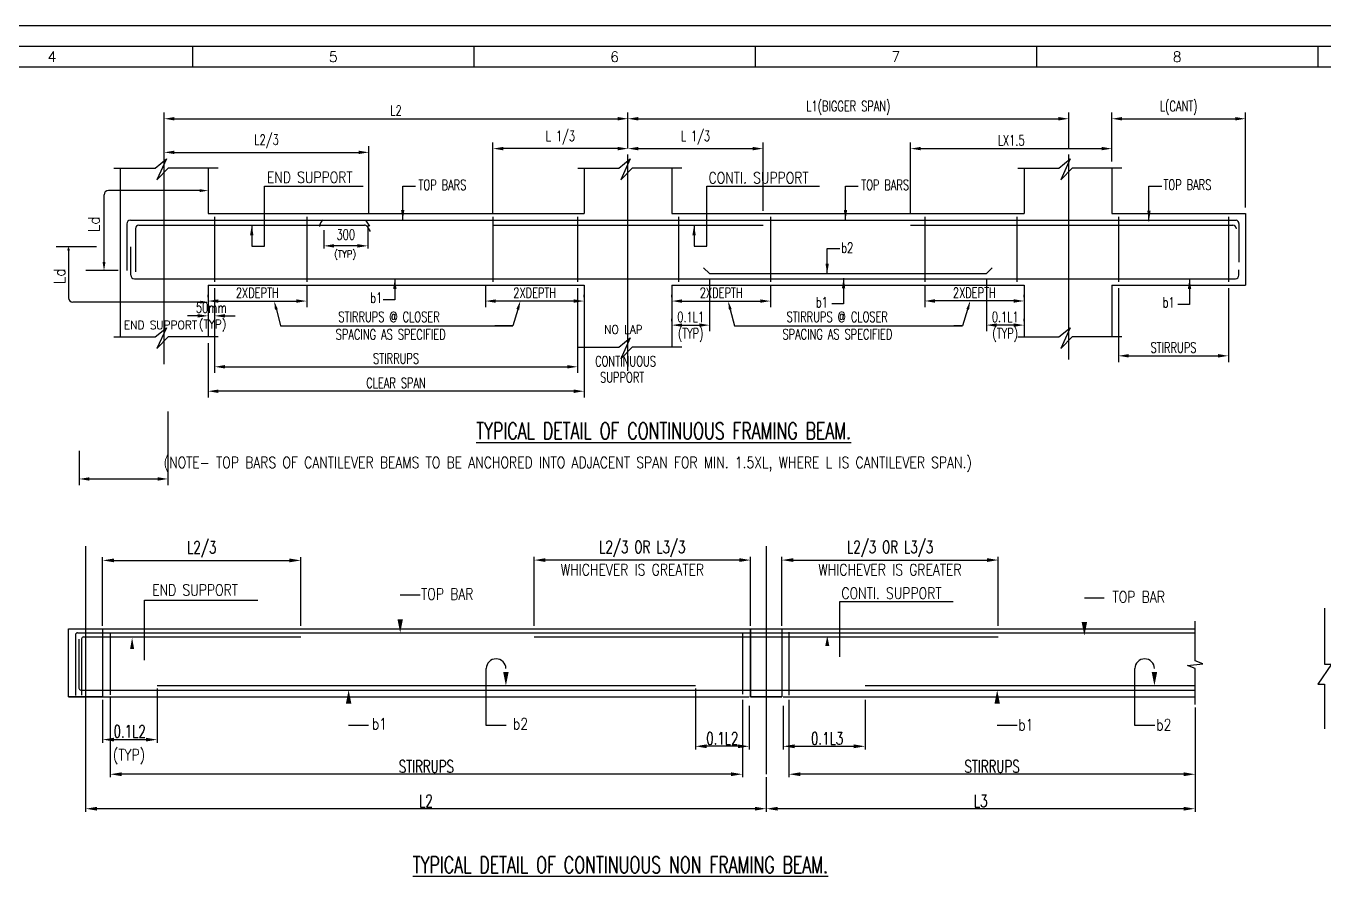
# Model space of a CAD drawing. Extents: x 489124 to 794428, y -356295 to -29813.
# Drawn here: x 674343 to 705887, y -191773 to -170582 of the extents above; entities that cross this region are included whole.
import ezdxf
from ezdxf.enums import TextEntityAlignment as Align
from ezdxf.lldxf.tags import DXFTag

# ---------------------------------------------------------------- set-up
doc = ezdxf.new("R2010")
doc.units = 0
doc.header["$LTSCALE"] = 500
doc.header["$MEASUREMENT"] = 0
doc.layers.get('DEFPOINTS').update_dxf_attribs({"color": 4})
for name, color, linetype in [('08', 4, 'Continuous'), ('BRAKE LINE', 8, 'Continuous'), ('CEN', 8, 'CENTER'), ('COL', 1, 'Continuous'), ('DIM', 5, 'Continuous'), ('hat', 8, 'Continuous'), ('LINK', 2, 'Continuous'), ('PNA', 10, 'Continuous'), ('REINFORCEMENT', 6, 'Continuous'), ('S-REINF', 6, 'Continuous'), ('S-SCHEDULE', 2, 'Continuous'), ('ST', 6, 'Continuous'), ('TXT', 4, 'Continuous')]:
    doc.layers.add(name, color=color, linetype=linetype)
doc.layers.add('HEADING-TXT', color=1, linetype='Continuous', lineweight=25)
doc.styles.add('ROMANS', font='r.shx', dxfattribs={"width": 0.7, "bigfont": 'bigfont.shx'})
doc.styles.add('ROMENT', font='r.shx', dxfattribs={"bigfont": 'bigfont.shx'})
tags = doc.linetypes.add('CENTER', pattern=[2, 1.25, -0.25, 0.25, -0.25]).pattern_tags.tags
tags[10:11] = [DXFTag(74, 4), DXFTag(75, 0), DXFTag(340, '0'), DXFTag(46, 1.0), DXFTag(50, 0.0), DXFTag(44, 0.0), DXFTag(45, 0.0)]
tags[8:9] = [DXFTag(74, 4), DXFTag(75, 0), DXFTag(340, '0'), DXFTag(46, 1.0), DXFTag(50, 0.0), DXFTag(44, 0.0), DXFTag(45, 0.0)]
tags[6:7] = [DXFTag(74, 4), DXFTag(75, 0), DXFTag(340, '0'), DXFTag(46, 1.0), DXFTag(50, 0.0), DXFTag(44, 0.0), DXFTag(45, 0.0)]
tags[4:5] = [DXFTag(74, 4), DXFTag(75, 0), DXFTag(340, '0'), DXFTag(46, 1.0), DXFTag(50, 0.0), DXFTag(44, 0.0), DXFTag(45, 0.0)]
doc.dimstyles.new('5', dxfattribs={"dimtxt": 250, "dimasz": 250, "dimexe": 60, "dimexo": 60, "dimgap": 150, "dimtad": 1, "dimdec": 0, "dimlfac": 0.2, "dimzin": 0, "dimdsep": 46, "dimtxsty": 'ROMANS', "dimcen": -250, "dimclrd": 5, "dimclre": 5, "dimclrt": 4, "dimadec": 0, "dimazin": 0, "dimtfac": 1, "dimtdec": 0, "dimtix": 1, "dimtofl": 0, "dimtmove": 2, "dimatfit": 3, "dimfxl": 0, "dimtolj": 1, "dimtzin": 0, "dimarcsym": 0})
doc.dimstyles.new('Copy of INT2TIMES', dxfattribs={"dimtxt": 300, "dimasz": 275, "dimexe": 75, "dimexo": 75, "dimgap": 40, "dimtad": 1, "dimdec": 0, "dimlfac": 0.5, "dimrnd": 5, "dimzin": 0, "dimdsep": 46, "dimtxsty": 'ROMANS', "dimcen": -1, "dimclrd": 5, "dimclre": 5, "dimclrt": 4, "dimadec": 0, "dimazin": 0, "dimtfac": 1, "dimtdec": 0, "dimtix": 1, "dimtofl": 0, "dimtmove": 2, "dimatfit": 3, "dimfxl": 0, "dimtolj": 1, "dimtzin": 0, "dimarcsym": 0})
doc.dimstyles.new('INT1', dxfattribs={"dimtxt": 250, "dimasz": 250, "dimexe": 150, "dimexo": 60, "dimgap": 75, "dimtad": 1, "dimdec": 0, "dimzin": 0, "dimdsep": 46, "dimtxsty": 'ROMANS', "dimcen": -250, "dimclrd": 5, "dimclre": 5, "dimclrt": 4, "dimadec": 0, "dimazin": 0, "dimtfac": 1, "dimtdec": 0, "dimtix": 1, "dimtofl": 0, "dimtmove": 2, "dimatfit": 3, "dimfxl": 0, "dimtolj": 1, "dimtzin": 0, "dimarcsym": 0})

# ---------------------------------------------------------------- blocks, each defined once
blk = doc.blocks.new('A1')
at = {"flags": 128}
blk.add_lwpolyline([(0, 0), (82779, 0), (82779, 58231), (0, 58231)], close=True, dxfattribs=at)
at = {"layer": 'PNA'}
for p, q in [((27921, 57739), (27921, 57247)), ((34655, 57739), (34655, 57247)), ((41389, 57739), (41389, 57247)), ((48124, 57739), (48124, 57247)), ((54858, 57739), (54858, 57247))]:
    blk.add_line(p, q, dxfattribs=at)
at = {"layer": 'PNA', "color": 1}
for points in [[(984, 492), (82287, 492), (82287, 57739), (984, 57739)], [(1969, 984), (81794, 984), (81794, 57247), (1969, 57247)]]:
    blk.add_lwpolyline(points, close=True, dxfattribs=at)
at = {"layer": 'PNA', "style": 'ROMANS'}
for s, p in [('4', (24555, 57493)), ('5', (31289, 57493)), ('6', (38023, 57493)), ('7', (44757, 57493)), ('8', (51491, 57493))]:
    blk.add_text(s, height=246, dxfattribs=at).set_placement(p, align=Align.MIDDLE)
blk = doc.blocks.new('*D374')
at = {"layer": 'DEFPOINTS', "color": 0, "ltscale": 2}
for p in [(675794, -188253), (692331, -188765), (675794, -189603)]:
    blk.add_point(p, dxfattribs=at)
at = {"layer": 'DIM', "color": 5, "lineweight": -2, "ltscale": 2}
for p, q in [((675794, -188328), (675794, -189678)), ((692331, -188840), (692331, -189678)), ((692056, -189603), (676069, -189603))]:
    blk.add_line(p, q, dxfattribs=at)
at = {"layer": 'DIM', "color": 5, "ltscale": 2}
for points in [[(676069, -189557), (676069, -189648), (675794, -189603)], [(692056, -189557), (692056, -189648), (692331, -189603)]]:
    blk.add_solid(points, dxfattribs=at)
at = {"layer": 'DIM', "color": 4, "ltscale": 2, "insert": (684063, -189413), "char_height": 300, "attachment_point": 5, "style": 'ROMANS'}
blk.add_mtext('\\A1;L2', dxfattribs=at)
blk = doc.blocks.new('*D375')
at = {"layer": 'DEFPOINTS', "color": 0, "ltscale": 2}
for p in [(676392, -186837), (691752, -186886), (676392, -188765)]:
    blk.add_point(p, dxfattribs=at)
at = {"layer": 'DIM', "color": 5, "lineweight": -2, "ltscale": 2}
for p, q in [((676392, -186912), (676392, -188840)), ((691752, -186961), (691752, -188840)), ((691477, -188765), (676667, -188765))]:
    blk.add_line(p, q, dxfattribs=at)
at = {"layer": 'DIM', "color": 5, "ltscale": 2}
for points in [[(676667, -188719), (676667, -188811), (676392, -188765)], [(691477, -188719), (691477, -188811), (691752, -188765)]]:
    blk.add_solid(points, dxfattribs=at)
at = {"layer": 'DIM', "color": 4, "ltscale": 2, "insert": (684072, -188575), "char_height": 300, "attachment_point": 5, "style": 'ROMANS'}
blk.add_mtext('\\A1;STIRRUPS', dxfattribs=at)
blk = doc.blocks.new('*D376')
at = {"layer": 'DEFPOINTS', "color": 0, "ltscale": 2}
for p in [(692745, -187029), (694735, -186886), (694735, -188086)]:
    blk.add_point(p, dxfattribs=at)
at = {"layer": 'DIM', "color": 5, "lineweight": -2, "ltscale": 2}
for p, q in [((694735, -186961), (694735, -188161)), ((692745, -187104), (692745, -188161)), ((693020, -188086), (694460, -188086))]:
    blk.add_line(p, q, dxfattribs=at)
at = {"layer": 'DIM', "color": 5, "ltscale": 2}
for points in [[(693020, -188040), (693020, -188132), (692745, -188086)], [(694460, -188040), (694460, -188132), (694735, -188086)]]:
    blk.add_solid(points, dxfattribs=at)
at = {"layer": 'DIM', "color": 4, "ltscale": 2, "insert": (693740, -187896), "char_height": 300, "attachment_point": 5, "style": 'ROMANS'}
blk.add_mtext('\\A1;{\\A1; 0.1L3}', dxfattribs=at)
blk = doc.blocks.new('*D377')
at = {"layer": 'DEFPOINTS', "color": 0, "ltscale": 2}
for p in [(690611, -186610), (691918, -187029), (690611, -188086)]:
    blk.add_point(p, dxfattribs=at)
at = {"layer": 'DIM', "color": 5, "lineweight": -2, "ltscale": 2}
for p, q in [((690611, -186685), (690611, -188161)), ((691918, -187104), (691918, -188161)), ((691643, -188086), (690886, -188086))]:
    blk.add_line(p, q, dxfattribs=at)
at = {"layer": 'DIM', "color": 5, "ltscale": 2}
for points in [[(690886, -188040), (690886, -188132), (690611, -188086)], [(691643, -188040), (691643, -188132), (691918, -188086)]]:
    blk.add_solid(points, dxfattribs=at)
at = {"layer": 'DIM', "color": 4, "ltscale": 2, "insert": (691265, -187896), "char_height": 300, "attachment_point": 5, "style": 'ROMANS'}
blk.add_mtext('\\A1;{\\A1;0.1L2}', dxfattribs=at)
blk = doc.blocks.new('*D378')
at = {"layer": 'DEFPOINTS', "color": 0, "ltscale": 2}
for p in [(692885, -186886), (702755, -187068), (692885, -188765)]:
    blk.add_point(p, dxfattribs=at)
at = {"layer": 'DIM', "color": 5, "lineweight": -2, "ltscale": 2}
for p, q in [((692885, -186961), (692885, -188840)), ((702755, -187143), (702755, -188840)), ((702480, -188765), (693160, -188765))]:
    blk.add_line(p, q, dxfattribs=at)
at = {"layer": 'DIM', "color": 5, "ltscale": 2}
for points in [[(693160, -188719), (693160, -188811), (692885, -188765)], [(702480, -188719), (702480, -188811), (702755, -188765)]]:
    blk.add_solid(points, dxfattribs=at)
at = {"layer": 'DIM', "color": 4, "ltscale": 2, "insert": (697820, -188575), "char_height": 300, "attachment_point": 5, "style": 'ROMANS'}
blk.add_mtext('\\A1;STIRRUPS', dxfattribs=at)
blk = doc.blocks.new('*D379')
at = {"layer": 'DEFPOINTS', "color": 0, "ltscale": 2}
for p in [(702755, -187068), (692331, -188765), (692331, -189603)]:
    blk.add_point(p, dxfattribs=at)
at = {"layer": 'DIM', "color": 5, "lineweight": -2, "ltscale": 2}
for p, q in [((702755, -187143), (702755, -189678)), ((692331, -188840), (692331, -189678)), ((702480, -189603), (692606, -189603))]:
    blk.add_line(p, q, dxfattribs=at)
at = {"layer": 'DIM', "color": 5, "ltscale": 2}
for points in [[(692606, -189557), (692606, -189648), (692331, -189603)], [(702480, -189557), (702480, -189648), (702755, -189603)]]:
    blk.add_solid(points, dxfattribs=at)
at = {"layer": 'DIM', "color": 4, "ltscale": 2, "insert": (697543, -189413), "char_height": 300, "attachment_point": 5, "style": 'ROMANS'}
blk.add_mtext('\\A1;L3', dxfattribs=at)
blk = doc.blocks.new('*D386')
at = {"layer": 'DEFPOINTS', "color": 0, "ltscale": 2}
for p in [(681021, -183569), (676207, -185232), (681021, -185232)]:
    blk.add_point(p, dxfattribs=at)
at = {"layer": 'DIM', "color": 5, "lineweight": -2, "ltscale": 2}
for p, q in [((676207, -185157), (676207, -183494)), ((676482, -183569), (680746, -183569)), ((681021, -185157), (681021, -183494))]:
    blk.add_line(p, q, dxfattribs=at)
at = {"layer": 'DIM', "color": 5, "ltscale": 2}
for points in [[(676482, -183523), (676482, -183615), (676207, -183569)], [(680746, -183523), (680746, -183615), (681021, -183569)]]:
    blk.add_solid(points, dxfattribs=at)
at = {"layer": 'DIM', "color": 4, "ltscale": 2, "insert": (678614, -183301), "char_height": 300, "attachment_point": 5, "style": 'ROMANS'}
blk.add_mtext('\\A1;L2/3', dxfattribs=at)
blk = doc.blocks.new('*D387')
at = {"layer": 'DEFPOINTS', "color": 0}
for p in [(686691, -183561), (686691, -185232), (691951, -185232)]:
    blk.add_point(p, dxfattribs=at)
at = {"layer": 'TXT', "color": 5, "lineweight": -2}
for p, q in [((686691, -185157), (686691, -183486)), ((691676, -183561), (686966, -183561)), ((691951, -185157), (691951, -183486))]:
    blk.add_line(p, q, dxfattribs=at)
at = {"layer": 'TXT', "color": 5}
for points in [[(686966, -183515), (686966, -183606), (686691, -183561)], [(691676, -183515), (691676, -183606), (691951, -183561)]]:
    blk.add_solid(points, dxfattribs=at)
at = {"layer": 'TXT', "color": 4, "insert": (689321, -183292), "char_height": 300, "attachment_point": 5, "style": 'ROMANS'}
blk.add_mtext('\\A1;L2/3 OR L3/3', dxfattribs=at)
blk = doc.blocks.new('*D388')
at = {"layer": 'DEFPOINTS', "color": 0, "ltscale": 2}
for p in [(697972, -183561), (692712, -185232), (697972, -185232)]:
    blk.add_point(p, dxfattribs=at)
at = {"layer": 'DIM', "color": 5, "lineweight": -2, "ltscale": 2}
for p, q in [((692712, -185157), (692712, -183486)), ((692987, -183561), (697697, -183561)), ((697972, -185157), (697972, -183486))]:
    blk.add_line(p, q, dxfattribs=at)
at = {"layer": 'DIM', "color": 5, "ltscale": 2}
for points in [[(692987, -183515), (692987, -183606), (692712, -183561)], [(697697, -183515), (697697, -183606), (697972, -183561)]]:
    blk.add_solid(points, dxfattribs=at)
at = {"layer": 'DIM', "color": 4, "ltscale": 2, "insert": (695342, -183292), "char_height": 300, "attachment_point": 5, "style": 'ROMANS'}
blk.add_mtext('\\A1;L2/3 OR L3/3', dxfattribs=at)
blk = doc.blocks.new('*D395')
at = {"layer": 'DEFPOINTS', "color": 0, "ltscale": 2}
for p in [(677533, -186610), (676207, -186886), (677533, -187924)]:
    blk.add_point(p, dxfattribs=at)
at = {"layer": 'DIM', "color": 5, "lineweight": -2, "ltscale": 2}
for p, q in [((677533, -186685), (677533, -187999)), ((676207, -186961), (676207, -187999)), ((676482, -187924), (677258, -187924))]:
    blk.add_line(p, q, dxfattribs=at)
at = {"layer": 'DIM', "color": 5, "ltscale": 2}
for points in [[(676482, -187878), (676482, -187970), (676207, -187924)], [(677258, -187878), (677258, -187970), (677533, -187924)]]:
    blk.add_solid(points, dxfattribs=at)
at = {"layer": 'DIM', "color": 4, "ltscale": 2, "insert": (676864, -187724), "char_height": 300, "attachment_point": 5, "style": 'ROMANS'}
blk.add_mtext('\\A1;0.1L2', dxfattribs=at)
blk = doc.blocks.new('*D411')
at = {"layer": 'DEFPOINTS', "color": 0}
for p in [(677793, -179800), (675636, -180757), (677793, -181590)]:
    blk.add_point(p, dxfattribs=at)
at = {"layer": 'DIM', "color": 5, "lineweight": -2}
for p, q in [((677793, -179950), (677793, -181740)), ((675636, -180907), (675636, -181740)), ((675886, -181590), (677543, -181590))]:
    blk.add_line(p, q, dxfattribs=at)
at = {"layer": 'DIM', "color": 5}
for points in [[(675886, -181548), (675886, -181632), (675636, -181590)], [(677543, -181548), (677543, -181632), (677793, -181590)]]:
    blk.add_solid(points, dxfattribs=at)
at = {"layer": 'DIM', "color": 4, "insert": (676715, -181390), "char_height": 250, "attachment_point": 5, "style": 'ROMANS'}
blk.add_mtext('\\A1;   ', dxfattribs=at)
blk = doc.blocks.new('*D416')
at = {"layer": 'DEFPOINTS', "color": 0}
for p in [(699684, -172837), (688972, -173706), (699684, -173706)]:
    blk.add_point(p, dxfattribs=at)
at = {"layer": 'DIM', "color": 5, "lineweight": -2}
for p, q in [((688972, -173556), (688972, -172687)), ((689222, -172837), (699434, -172837)), ((699684, -173556), (699684, -172687))]:
    blk.add_line(p, q, dxfattribs=at)
at = {"layer": 'DIM', "color": 5}
for points in [[(689222, -172795), (689222, -172879), (688972, -172837)], [(699434, -172795), (699434, -172879), (699684, -172837)]]:
    blk.add_solid(points, dxfattribs=at)
at = {"layer": 'DIM', "color": 4, "insert": (694328, -172572), "char_height": 250, "attachment_point": 5, "style": 'ROMANS'}
blk.add_mtext('\\A1;L1(BIGGER SPAN)', dxfattribs=at)
blk = doc.blocks.new('*D417')
at = {"layer": 'DEFPOINTS', "color": 0}
for p in [(688972, -173706), (692254, -173563), (692254, -175222)]:
    blk.add_point(p, dxfattribs=at)
at = {"layer": 'DIM', "color": 5, "lineweight": -2}
for p, q in [((688972, -173556), (688972, -173413)), ((692254, -175072), (692254, -173413)), ((689222, -173563), (692004, -173563))]:
    blk.add_line(p, q, dxfattribs=at)
at = {"layer": 'DIM', "color": 5}
for points in [[(689222, -173521), (689222, -173604), (688972, -173563)], [(692004, -173521), (692004, -173604), (692254, -173563)]]:
    blk.add_solid(points, dxfattribs=at)
at = {"layer": 'DIM', "color": 4, "insert": (690613, -173297), "char_height": 250, "attachment_point": 5, "style": 'ROMANS'}
blk.add_mtext('\\A1;L 1/3', dxfattribs=at)
blk = doc.blocks.new('*D418')
at = {"layer": 'DEFPOINTS', "color": 0}
for p in [(682677, -173654), (677701, -173853), (682677, -175293)]:
    blk.add_point(p, dxfattribs=at)
at = {"layer": 'DIM', "color": 5, "lineweight": -2}
for p, q in [((677701, -173703), (677701, -173504)), ((677951, -173654), (682427, -173654)), ((682677, -175143), (682677, -173504))]:
    blk.add_line(p, q, dxfattribs=at)
at = {"layer": 'DIM', "color": 5}
for points in [[(677951, -173612), (677951, -173695), (677701, -173654)], [(682427, -173612), (682427, -173695), (682677, -173654)]]:
    blk.add_solid(points, dxfattribs=at)
at = {"layer": 'DIM', "color": 4, "insert": (680189, -173388), "char_height": 250, "attachment_point": 5, "style": 'ROMANS'}
blk.add_mtext('\\A1;L2/3', dxfattribs=at)
blk = doc.blocks.new('*D419')
at = {"layer": 'DEFPOINTS', "color": 0}
for p in [(685690, -173563), (688972, -173706), (685690, -175302)]:
    blk.add_point(p, dxfattribs=at)
at = {"layer": 'DIM', "color": 5, "lineweight": -2}
for p, q in [((685690, -175152), (685690, -173413)), ((688972, -173556), (688972, -173413)), ((688722, -173563), (685940, -173563))]:
    blk.add_line(p, q, dxfattribs=at)
at = {"layer": 'DIM', "color": 5}
for points in [[(685940, -173521), (685940, -173604), (685690, -173563)], [(688722, -173521), (688722, -173604), (688972, -173563)]]:
    blk.add_solid(points, dxfattribs=at)
at = {"layer": 'DIM', "color": 4, "insert": (687331, -173297), "char_height": 250, "attachment_point": 5, "style": 'ROMANS'}
blk.add_mtext('\\A1;L 1/3', dxfattribs=at)
blk = doc.blocks.new('*D420')
at = {"layer": 'DEFPOINTS', "color": 0}
for p in [(678768, -178139), (687906, -178139), (678768, -179458)]:
    blk.add_point(p, dxfattribs=at)
at = {"layer": 'DIM', "color": 5, "lineweight": -2}
for p, q in [((678768, -178289), (678768, -179608)), ((687906, -178289), (687906, -179608)), ((687656, -179458), (679018, -179458))]:
    blk.add_line(p, q, dxfattribs=at)
at = {"layer": 'DIM', "color": 5}
for points in [[(679018, -179417), (679018, -179500), (678768, -179458)], [(687656, -179417), (687656, -179500), (687906, -179458)]]:
    blk.add_solid(points, dxfattribs=at)
at = {"layer": 'DIM', "color": 4, "insert": (683337, -179258), "char_height": 250, "attachment_point": 5, "style": 'ROMANS'}
blk.add_mtext('\\A1;CLEAR SPAN', dxfattribs=at)
blk = doc.blocks.new('*D421')
at = {"layer": 'DEFPOINTS', "color": 0}
for p in [(678928, -176804), (687746, -176804), (687746, -178864)]:
    blk.add_point(p, dxfattribs=at)
at = {"layer": 'DIM', "color": 5, "lineweight": -2}
for p, q in [((678928, -176954), (678928, -179014)), ((687746, -176954), (687746, -179014)), ((679178, -178864), (687496, -178864))]:
    blk.add_line(p, q, dxfattribs=at)
at = {"layer": 'DIM', "color": 5}
for points in [[(679178, -178823), (679178, -178906), (678928, -178864)], [(687496, -178823), (687496, -178906), (687746, -178864)]]:
    blk.add_solid(points, dxfattribs=at)
at = {"layer": 'DIM', "color": 4, "insert": (683337, -178664), "char_height": 250, "attachment_point": 5, "style": 'ROMANS'}
blk.add_mtext('\\A1;STIRRUPS', dxfattribs=at)
blk = doc.blocks.new('*D422')
at = {"layer": 'DEFPOINTS', "color": 0}
for p in [(682648, -175369), (681582, -175485), (681582, -175926)]:
    blk.add_point(p, dxfattribs=at)
at = {"layer": 'DIM', "color": 5, "lineweight": -2}
for p, q in [((681582, -175545), (681582, -175986)), ((682648, -175429), (682648, -175986)), ((682398, -175926), (681832, -175926))]:
    blk.add_line(p, q, dxfattribs=at)
at = {"layer": 'DIM', "color": 5}
for points in [[(681832, -175884), (681832, -175968), (681582, -175926)], [(682398, -175884), (682398, -175968), (682648, -175926)]]:
    blk.add_solid(points, dxfattribs=at)
at = {"layer": 'DIM', "color": 4, "insert": (682115, -175651), "char_height": 250, "attachment_point": 5, "style": 'ROMANS'}
blk.add_mtext('\\A1;300', dxfattribs=at)
blk = doc.blocks.new('*D423')
at = {"layer": 'DEFPOINTS', "color": 0}
for p in [(681165, -176733), (681165, -177267), (678768, -177321)]:
    blk.add_point(p, dxfattribs=at)
at = {"layer": 'DIM', "color": 5, "lineweight": -2}
for p, q in [((681165, -176883), (681165, -177417)), ((678768, -177171), (678768, -177117)), ((679018, -177267), (680915, -177267))]:
    blk.add_line(p, q, dxfattribs=at)
at = {"layer": 'DIM', "color": 5}
for points in [[(679018, -177226), (679018, -177309), (678768, -177267)], [(680915, -177226), (680915, -177309), (681165, -177267)]]:
    blk.add_solid(points, dxfattribs=at)
at = {"layer": 'DIM', "color": 4, "insert": (679966, -177067), "char_height": 250, "attachment_point": 5, "style": 'ROMANS'}
blk.add_mtext('\\A1;2XDEPTH', dxfattribs=at)
blk = doc.blocks.new('*D424')
at = {"layer": 'DEFPOINTS', "color": 0}
for p in [(678768, -177585), (678928, -177505), (678768, -177627)]:
    blk.add_point(p, dxfattribs=at)
at = {"layer": 'DIM', "color": 5, "lineweight": -2}
for p, q in [((678518, -177627), (678268, -177627)), ((678768, -177735), (678768, -177777)), ((678928, -177655), (678928, -177777)), ((679178, -177627), (679428, -177627))]:
    blk.add_line(p, q, dxfattribs=at)
at = {"layer": 'DIM', "color": 5}
for points in [[(678518, -177585), (678518, -177668), (678768, -177627)], [(679178, -177585), (679178, -177668), (678928, -177627)]]:
    blk.add_solid(points, dxfattribs=at)
at = {"layer": 'DIM', "color": 4, "insert": (678848, -177427), "char_height": 250, "attachment_point": 5, "style": 'ROMANS'}
blk.add_mtext('\\A1;50mm', dxfattribs=at)
blk = doc.blocks.new('*D425')
at = {"layer": 'DEFPOINTS', "color": 0}
for p in [(685508, -176733), (685508, -177267), (687906, -177321)]:
    blk.add_point(p, dxfattribs=at)
at = {"layer": 'DIM', "color": 5, "lineweight": -2}
for p, q in [((685508, -176883), (685508, -177417)), ((687656, -177267), (685758, -177267)), ((687906, -177171), (687906, -177117))]:
    blk.add_line(p, q, dxfattribs=at)
at = {"layer": 'DIM', "color": 5}
for points in [[(685758, -177226), (685758, -177309), (685508, -177267)], [(687656, -177226), (687656, -177309), (687906, -177267)]]:
    blk.add_solid(points, dxfattribs=at)
at = {"layer": 'DIM', "color": 4, "insert": (686707, -177067), "char_height": 250, "attachment_point": 5, "style": 'ROMANS'}
blk.add_mtext('\\A1;2XDEPTH', dxfattribs=at)
blk = doc.blocks.new('*D426')
at = {"layer": 'DEFPOINTS', "color": 0}
for p in [(688972, -172837), (677701, -173706), (688972, -173706)]:
    blk.add_point(p, dxfattribs=at)
at = {"layer": 'DIM', "color": 5, "lineweight": -2}
for p, q in [((677701, -173556), (677701, -172687)), ((677951, -172837), (688722, -172837)), ((688972, -173556), (688972, -172687))]:
    blk.add_line(p, q, dxfattribs=at)
at = {"layer": 'DIM', "color": 5}
for points in [[(677951, -172795), (677951, -172879), (677701, -172837)], [(688722, -172795), (688722, -172879), (688972, -172837)]]:
    blk.add_solid(points, dxfattribs=at)
at = {"layer": 'DIM', "color": 4, "insert": (683337, -172637), "char_height": 250, "attachment_point": 5, "style": 'ROMANS'}
blk.add_mtext('\\A1;L2', dxfattribs=at)
blk = doc.blocks.new('*D427')
at = {"layer": 'DEFPOINTS', "color": 0}
for p in [(703979, -172837), (700731, -174028), (703979, -175141)]:
    blk.add_point(p, dxfattribs=at)
at = {"layer": 'DIM', "color": 5, "lineweight": -2}
for p, q in [((700731, -173878), (700731, -172687)), ((700981, -172837), (703729, -172837)), ((703979, -174991), (703979, -172687))]:
    blk.add_line(p, q, dxfattribs=at)
at = {"layer": 'DIM', "color": 5}
for points in [[(700981, -172795), (700981, -172879), (700731, -172837)], [(703729, -172795), (703729, -172879), (703979, -172837)]]:
    blk.add_solid(points, dxfattribs=at)
at = {"layer": 'DIM', "color": 4, "insert": (702355, -172572), "char_height": 250, "attachment_point": 5, "style": 'ROMANS'}
blk.add_mtext('\\A1;L(CANT)', dxfattribs=at)
blk = doc.blocks.new('*D428')
at = {"layer": 'DEFPOINTS', "color": 0}
for p in [(700891, -176804), (703564, -176804), (703564, -178598)]:
    blk.add_point(p, dxfattribs=at)
at = {"layer": 'DIM', "color": 5, "lineweight": -2}
for p, q in [((700891, -176954), (700891, -178748)), ((703564, -176954), (703564, -178748)), ((701141, -178598), (703314, -178598))]:
    blk.add_line(p, q, dxfattribs=at)
at = {"layer": 'DIM', "color": 5}
for points in [[(701141, -178556), (701141, -178639), (700891, -178598)], [(703314, -178556), (703314, -178639), (703564, -178598)]]:
    blk.add_solid(points, dxfattribs=at)
at = {"layer": 'DIM', "color": 4, "insert": (702228, -178398), "char_height": 250, "attachment_point": 5, "style": 'ROMANS'}
blk.add_mtext('\\A1;STIRRUPS', dxfattribs=at)
blk = doc.blocks.new('*D429')
at = {"layer": 'DEFPOINTS', "color": 0}
for p in [(700731, -173563), (700731, -174028), (695838, -175301)]:
    blk.add_point(p, dxfattribs=at)
at = {"layer": 'DIM', "color": 5, "lineweight": -2}
for p, q in [((695838, -175151), (695838, -173413)), ((700731, -173878), (700731, -173413)), ((696088, -173563), (700481, -173563))]:
    blk.add_line(p, q, dxfattribs=at)
at = {"layer": 'DIM', "color": 5}
for points in [[(696088, -173521), (696088, -173604), (695838, -173563)], [(700481, -173521), (700481, -173604), (700731, -173563)]]:
    blk.add_solid(points, dxfattribs=at)
at = {"layer": 'DIM', "color": 4, "insert": (698285, -173363), "char_height": 250, "attachment_point": 5, "style": 'ROMANS'}
blk.add_mtext('\\A1;LX1.5', dxfattribs=at)
blk = doc.blocks.new('*D430')
at = {"layer": 'DEFPOINTS', "color": 0}
for p in [(696183, -176731), (696183, -177265), (698598, -177323)]:
    blk.add_point(p, dxfattribs=at)
at = {"layer": 'DIM', "color": 5, "lineweight": -2}
for p, q in [((696183, -176881), (696183, -177415)), ((698348, -177265), (696433, -177265)), ((698598, -177173), (698598, -177115))]:
    blk.add_line(p, q, dxfattribs=at)
at = {"layer": 'DIM', "color": 5}
for points in [[(696433, -177223), (696433, -177307), (696183, -177265)], [(698348, -177223), (698348, -177307), (698598, -177265)]]:
    blk.add_solid(points, dxfattribs=at)
at = {"layer": 'DIM', "color": 4, "insert": (697390, -177065), "char_height": 250, "attachment_point": 5, "style": 'ROMANS'}
blk.add_mtext('\\A1;2XDEPTH', dxfattribs=at)
blk = doc.blocks.new('*D431')
at = {"layer": 'DEFPOINTS', "color": 0}
for p in [(692437, -176733), (692437, -177267), (690039, -177321)]:
    blk.add_point(p, dxfattribs=at)
at = {"layer": 'DIM', "color": 5, "lineweight": -2}
for p, q in [((692437, -176883), (692437, -177417)), ((690039, -177171), (690039, -177117)), ((690289, -177267), (692187, -177267))]:
    blk.add_line(p, q, dxfattribs=at)
at = {"layer": 'DIM', "color": 5}
for points in [[(690289, -177226), (690289, -177309), (690039, -177267)], [(692187, -177226), (692187, -177309), (692437, -177267)]]:
    blk.add_solid(points, dxfattribs=at)
at = {"layer": 'DIM', "color": 4, "insert": (691238, -177067), "char_height": 250, "attachment_point": 5, "style": 'ROMANS'}
blk.add_mtext('\\A1;2XDEPTH', dxfattribs=at)
blk = doc.blocks.new('*D437')
at = {"layer": 'DEFPOINTS', "color": 0}
for p in [(690955, -176594), (690039, -177905), (690955, -177852)]:
    blk.add_point(p, dxfattribs=at)
at = {"layer": 'DIM', "color": 5, "lineweight": -2}
for p, q in [((690955, -176744), (690955, -178002)), ((690039, -177755), (690039, -177702)), ((690289, -177852), (690705, -177852))]:
    blk.add_line(p, q, dxfattribs=at)
at = {"layer": 'DIM', "color": 5}
for points in [[(690289, -177810), (690289, -177893), (690039, -177852)], [(690705, -177810), (690705, -177893), (690955, -177852)]]:
    blk.add_solid(points, dxfattribs=at)
at = {"layer": 'DIM', "color": 4, "char_height": 250, "style": 'ROMANS'}
for s, insert, attachment_point in [('\\A1;0.1L1', (690497, -177777), 8), ('\\A1;(TYP)', (690497, -177927), 2)]:
    blk.add_mtext(s, dxfattribs=dict(at, insert=insert, attachment_point=attachment_point))
blk = doc.blocks.new('*D438')
at = {"layer": 'DEFPOINTS', "color": 0}
for p in [(697682, -176594), (697682, -177852), (698598, -177905)]:
    blk.add_point(p, dxfattribs=at)
at = {"layer": 'DIM', "color": 5, "lineweight": -2}
for p, q in [((697682, -176744), (697682, -178002)), ((698348, -177852), (697932, -177852)), ((698598, -177755), (698598, -177702))]:
    blk.add_line(p, q, dxfattribs=at)
at = {"layer": 'DIM', "color": 5}
for points in [[(697932, -177810), (697932, -177893), (697682, -177852)], [(698348, -177810), (698348, -177893), (698598, -177852)]]:
    blk.add_solid(points, dxfattribs=at)
at = {"layer": 'DIM', "color": 4, "char_height": 250, "style": 'ROMANS'}
for s, insert, attachment_point in [('\\A1;0.1L1', (698140, -177777), 8), ('\\A1;(TYP)', (698140, -177927), 2)]:
    blk.add_mtext(s, dxfattribs=dict(at, insert=insert, attachment_point=attachment_point))

msp = doc.modelspace()

# ---------------------------------------------------------------- linework, layer by layer
at = {"layer": '08'}
for p, q in [((678767.575, -175140.673), (687905.57, -175140.673)), ((690038.902, -175140.673), (698597.772, -175140.673)), ((700731.104, -175140.673), (703979.042, -175140.673)), ((703979.042, -175140.673), (703979.042, -176883.955)), ((678767.575, -176883.955), (687905.57, -176883.955)), ((690038.902, -176883.955), (698597.772, -176883.955)), ((700731.104, -176883.955), (703979.042, -176883.955)), ((675380.368, -185232.152), (702755.075, -185232.152)), ((676207.243, -185232.152), (676207.243, -186885.902)), ((691950.943, -185232.152), (691950.943, -186885.902)), ((692711.668, -185232.152), (692711.668, -186885.902)), ((675380.368, -186885.902), (676207.243, -186885.902)), ((676207.243, -186885.902), (691917.868, -186885.902)), ((691950.943, -186885.902), (692711.668, -186885.902)), ((692744.743, -186885.902), (702755.075, -186885.902))]:
    msp.add_line(p, q, dxfattribs=at)
at = {"layer": '08', "elevation": 0}
for points in [[(675380.368, -185232.152), (676207.243, -185232.152), (676207.243, -186885.902), (675380.368, -186885.902)], [(691950.943, -185232.152), (692711.668, -185232.152), (692711.668, -186885.902), (691950.943, -186885.902)]]:
    msp.add_lwpolyline(points, close=True, dxfattribs=at)
at = {"layer": 'BRAKE LINE', "ltscale": 2, "elevation": 0}
msp.add_lwpolyline([(702755.075, -187068.074), (702755.075, -186198.131), (702569.424, -186125.897), (702940.727, -186084.62), (702755.075, -186012.385), (702755.075, -185043.109)], dxfattribs=at)
at = {"layer": 'CEN'}
for p, q in [((677700.909, -178798.41), (677700.909, -173705.892)), ((688972.236, -178961.618), (688972.236, -173705.892)), ((699684.458, -178689.25), (699684.458, -173705.892)), ((675793.806, -183220.155), (675793.806, -188765.025)), ((692331.306, -183220.155), (692331.306, -188765.025))]:
    msp.add_line(p, q, dxfattribs=at)
at = {"layer": 'COL', "ltscale": 2}
for p, q in [((676634.24, -174035.258), (676634.24, -178139.159)), ((678767.575, -174027.795), (678767.575, -175140.673)), ((687905.57, -174035.258), (687905.57, -175140.673)), ((690038.902, -174027.795), (690038.902, -175140.673)), ((698597.772, -174035.258), (698597.772, -175140.673)), ((700731.104, -174027.795), (700731.104, -175140.673)), ((678767.575, -176883.955), (678767.575, -178131.696)), ((687905.57, -176883.955), (687905.57, -178385.801)), ((690038.902, -176883.955), (690038.902, -178378.338)), ((698597.772, -176883.955), (698597.772, -178139.159)), ((700731.104, -176883.955), (700731.104, -178131.696))]:
    msp.add_line(p, q, dxfattribs=at)
at = {"layer": 'DIM', "ltscale": 2}
for p, q in [((676240.269, -176319.598), (676240.269, -174688.292)), ((676057.424, -175950.681), (675075.299, -175950.681)), ((675376.735, -176034.379), (675376.735, -177188.104)), ((676580.419, -176526.678), (675798.756, -176526.678)), ((678577.448, -177293.516), (675482.147, -177293.516)), ((683918.874, -184414.915), (683437.488, -184414.915)), ((700544.811, -184484.915), (700063.425, -184484.915)), ((677226.544, -185991.917), (677226.544, -184533.863)), ((677226.544, -184533.863), (679981.735, -184533.863)), ((694119.049, -184568.845), (696874.24, -184568.845)), ((694119.049, -185911.917), (694119.049, -184568.845)), ((685529.934, -187581.456), (685529.934, -186198.912)), ((701290.37, -187581.456), (701290.37, -186198.912)), ((682665.933, -187581.456), (682184.547, -187581.456)), ((686011.32, -187581.456), (685529.934, -187581.456)), ((698426.369, -187581.456), (697944.983, -187581.456)), ((701771.756, -187581.456), (701290.37, -187581.456))]:
    msp.add_line(p, q, dxfattribs=at)
at = {"layer": 'DIM'}
for p, q in [((678562.026, -174582.88), (676345.682, -174582.88)), ((680427.693, -177472.73), (680529.202, -177871.663)), ((686295.264, -177470.034), (686172.624, -177871.663)), ((691459.54, -177472.73), (691561.049, -177871.663)), ((697226.945, -177470.034), (697104.306, -177871.663)), ((680529.202, -177871.663), (685941.67, -177871.663)), ((685960.525, -177871.663), (685741.017, -177871.663)), ((685941.67, -177871.663), (686172.624, -177871.663)), ((686172.624, -177871.663), (685960.525, -177871.663)), ((691561.049, -177871.663), (696873.351, -177871.663)), ((696873.351, -177871.663), (697104.306, -177871.663)), ((697104.306, -177871.663), (696892.206, -177871.663))]:
    msp.add_line(p, q, dxfattribs=at)
at = {"layer": 'DIM', "ltscale": 2, "elevation": 0, "flags": 128}
for points in [[(683437.488, -184414.915, 0, 0, 0), (683437.488, -185327.527, 0, 132.3, 0), (683437.488, -184996.996, 132.3, 132.3, 0)], [(700063.425, -184484.915, 0, 0, 0), (700063.425, -185397.527, 0, 132.3, 0), (700063.425, -185066.996, 132.3, 132.3, 0)], [(677226.544, -185991.917, 0, 0, 0), (676922.834, -185991.917, 0, 0, 0), (676922.834, -185448.329, 0, 99.225, 0), (676922.834, -185723.789, 99.225, 99.225, 0)], [(694119.049, -185911.917, 0, 0, 0), (693815.339, -185911.917, 0, 0, 0), (693815.339, -185399.75, 0, 99.225, 0), (693815.339, -185647.648, 99.225, 99.225, 0)], [(686005.41, -186198.912, 0, 0, 0), (686005.41, -186612.773, 0, 132.3, 0), (686005.41, -186282.242, 132.3, 132.3, 0)], [(701765.847, -186198.912, 0, 0, 0), (701765.847, -186612.773, 0, 132.3, 0), (701765.847, -186282.242, 132.3, 132.3, 0)], [(682184.547, -187581.456, 0, 0, 0), (682184.547, -186720.527, 0, 132.3, 0), (682184.547, -187051.057, 132.3, 132.3, 0)], [(697944.983, -187581.456, 0, 0, 0), (697944.983, -186720.527, 0, 132.3, 0), (697944.983, -187051.057, 132.3, 132.3, 0)]]:
    msp.add_lwpolyline(points, format="xyseb", dxfattribs=at)
at = {"layer": 'DIM'}
msp.add_lwpolyline([(705900.271, -184728.678), (705900.271, -186086.641), (706066.635, -186086.641), (705733.907, -186573.457), (705900.271, -186573.457), (705900.271, -187661.722)], dxfattribs=at)
at = {"layer": 'DIM', "color": 5}
msp.add_arc((676345.682, -174688.292), 105.413, 90, 180, dxfattribs=at)
at = {"layer": 'DIM', "ltscale": 2}
for centre, radius, start, end in [((675482.147, -177188.104), 105.413, 180, 270), ((685767.672, -186198.912), 237.738, 0, 180), ((701528.108, -186198.912), 237.738, 0, 180)]:
    msp.add_arc(centre, radius, start, end, dxfattribs=at)
at = {"layer": 'DIM', "color": 5}
for points in [[(678562.026, -174547.267), (678562.026, -174618.49), (678775.702, -174582.88)], [(678577.448, -177329.129), (678577.448, -177257.903), (678791.12, -177293.516)]]:
    msp.add_solid(points, dxfattribs=at)
at = {"layer": 'DIM', "ltscale": 2}
for points in [[(675413.64, -176034.379), (675342.413, -176034.379), (675378.026, -175944.085)], [(676275.879, -176319.598), (676204.656, -176319.598), (676240.269, -176533.274)]]:
    msp.add_solid(points, dxfattribs=at)
at = {"layer": 'DIM'}
for points in [[(680393.432, -177481.446), (680461.95, -177464.012), (680375.39, -177267.181)], [(686261.457, -177459.71), (686329.074, -177480.359), (686357.208, -177267.181)], [(691425.28, -177481.446), (691493.797, -177464.012), (691407.237, -177267.181)], [(697193.138, -177459.71), (697260.756, -177480.359), (697288.89, -177267.181)]]:
    msp.add_solid(points, dxfattribs=at)
at = {"layer": 'hat', "elevation": 0}
for points in [[(676479.098, -174035.258), (677479.441, -174035.258), (677756.012, -173811.32), (677524.297, -174318.914), (677808.338, -174027.795), (679012.087, -174027.795)], [(687750.425, -174035.258), (688750.771, -174035.258), (689027.339, -173811.32), (688795.627, -174318.914), (689079.668, -174027.795), (690283.414, -174027.795)], [(698442.627, -174035.258), (699442.969, -174035.258), (699719.541, -173811.32), (699487.826, -174318.914), (699771.867, -174027.795), (700975.616, -174027.795)], [(676479.098, -178139.159), (677479.441, -178139.159), (677756.012, -177915.221), (677524.297, -178422.815), (677808.338, -178131.696), (679012.087, -178131.696)], [(687750.425, -178385.801), (688750.771, -178385.801), (689027.339, -178161.863), (688795.627, -178669.46), (689079.668, -178378.338), (690283.414, -178378.338)], [(698442.627, -178139.159), (699442.969, -178139.159), (699719.541, -177915.221), (699487.826, -178422.815), (699771.867, -178131.696), (700975.616, -178131.696)]]:
    msp.add_lwpolyline(points, dxfattribs=at)
at = {"layer": 'LINK'}
for p, q in [((678927.575, -175220.673), (678927.575, -176803.955)), ((681165.219, -175220.673), (681165.219, -176803.955)), ((685689.915, -175220.673), (685689.915, -176803.955)), ((687745.57, -175220.673), (687745.57, -176803.955)), ((687745.57, -175220.673), (687745.57, -176803.955)), ((690198.902, -175220.673), (690198.902, -176803.955)), ((692436.548, -175220.673), (692436.548, -176803.955)), ((696182.5, -175218.537), (696182.5, -176801.822)), ((698420.147, -175218.537), (698420.147, -176801.822)), ((698420.147, -175218.537), (698420.147, -176801.822)), ((700891.104, -175220.673), (700891.104, -176803.955)), ((703564.38, -175220.673), (703564.38, -176803.955)), ((676391.934, -185330.061), (676391.934, -186837.395)), ((691752.225, -185324.774), (691752.225, -186815.775)), ((692884.685, -185310.529), (692884.685, -186844.265))]:
    msp.add_line(p, q, dxfattribs=at)
at = {"layer": 'REINFORCEMENT', "linetype": 'Continuous'}
for p, q in [((675743.668, -185427.777), (681020.681, -185427.777)), ((686690.993, -185427.777), (697971.618, -185427.777)), ((675693.668, -185477.777), (675693.668, -186847.108)), ((677532.867, -186610.277), (690611.292, -186610.277)), ((694734.611, -186610.277), (702755.075, -186610.277))]:
    msp.add_line(p, q, dxfattribs=at)
msp.add_arc((675743.668, -185477.777), 50, 90, 180, dxfattribs=at)
at = {"layer": 'S-REINF'}
for p, q in [((676879.713, -175302.094), (685727.784, -175302.094)), ((682594.521, -175302.094), (682688.036, -175450.563)), ((685690.436, -175302.094), (692254.039, -175302.094)), ((692254.039, -175302.094), (695869.099, -175302.094)), ((695869.099, -175302.094), (703749.103, -175302.094)), ((676794.241, -175387.564), (676794.241, -176528.002)), ((677002.806, -175506.339), (677002.806, -176558.404)), ((677088.276, -175420.87), (682570.918, -175420.87)), ((682630.739, -175453.89), (682709.247, -175578.53)), ((685690.436, -175421.151), (692254.039, -175421.151)), ((695837.428, -175425.724), (703670.974, -175425.724)), ((703819.045, -175386.143), (703819.045, -176323.498)), ((676891.335, -176638.485), (676891.335, -175953.034)), ((690810.346, -176460.507), (690954.967, -176594.063)), ((690954.967, -176594.063), (697681.707, -176594.063)), ((697826.328, -176460.507), (697681.707, -176594.063)), ((703819.045, -176638.485), (703819.045, -176510.622)), ((676976.805, -176723.955), (689886.766, -176723.955)), ((689885.109, -176723.955), (703733.572, -176723.955))]:
    msp.add_line(p, q, dxfattribs=at)
for centre, radius, start, end in [((676879.713, -175387.564), 85.47, 90, 180), ((681649.051, -175450.706), 171.741, 120.0806089, 182.7287229), ((703733.572, -175386.143), 85.47, 0, 79.5312556), ((677088.276, -175506.339), 85.47, 90, 180), ((682570.918, -175491.571), 70.7, 32.2059273, 90), ((703670.974, -175511.194), 85.47, 0, 90), ((676976.805, -176638.485), 85.47, 180, 270), ((703733.572, -176638.485), 85.47, 270, 0)]:
    msp.add_arc(centre, radius, start, end, dxfattribs=at)
at = {"layer": 'ST'}
for p, q in [((675545.743, -185377.527), (675545.743, -186851.398)), ((675595.743, -185327.527), (702755.075, -185327.527)), ((675628.431, -185481.225), (675628.431, -186670.527)), ((675678.431, -186720.527), (678274.431, -186720.527)), ((676207.243, -186720.527), (694574.423, -186720.527)), ((694576.805, -186720.527), (702755.075, -186720.527))]:
    msp.add_line(p, q, dxfattribs=at)
for centre, start, end in [((675595.743, -185377.527), 90, 180), ((675678.431, -186670.527), 180, 270)]:
    msp.add_arc(centre, 50, start, end, dxfattribs=at)

# ---------------------------------------------------------------- block references
at = {"xscale": 1.01500000001397, "yscale": 1.01500000001397, "zscale": 1.01500000001397}
msp.add_blockref('A1', (650053.5, -229687.248), dxfattribs=at)

# ---------------------------------------------------------------- texts
at = {"layer": 'DIM', "style": 'ROMANS', "width": 0.9}
msp.add_text('(TYP)', height=166.6667, dxfattribs=at).set_placement((681832.839, -176205.945))
at = {"layer": 'HEADING-TXT', "color": 6, "style": 'ROMANS', "width": 0.7}
for s, p in [('%%UTYPICAL DETAIL OF CONTINUOUS FRAMING BEAM.', (685285.221, -180622.012)), ('%%UTYPICAL DETAIL OF CONTINUOUS NON FRAMING BEAM.', (683742.024, -191165.524))]:
    msp.add_text(s, height=400, dxfattribs=at).set_placement(p)
at = {"layer": 'S-SCHEDULE', "color": 4, "style": 'ROMANS', "width": 0.7}
for s, p in [('TOP BARS', (683881.966, -174571.465)), ('TOP BARS', (694640.898, -174571.465)), ('TOP BARS', (701985.39, -174566.787)), ('b2', (694153.964, -176098.171)), ('b1', (682709.9, -177312.685)), ('b1', (693537.835, -177420.081)), ('b1', (701966.72, -177422.507)), ('STIRRUPS @ CLOSER', (681935.633, -177776.384)), ('STIRRUPS @ CLOSER', (692827.464, -177776.384)), ('SPACING AS SPECIFIED', (681871.016, -178201.419)), ('SPACING AS SPECIFIED', (692726.298, -178197.547)), ('CONTINUOUS  ', (688174.53, -178856.26)), (' SUPPORT', (688174.53, -179245.396))]:
    msp.add_text(s, height=250, dxfattribs=at).set_placement(p)
at = {"layer": 'TXT'}
for s, height, style, width, p in [('END SUPPORT', 275, 'ROMENT', 0.8, (680197.608, -174398.069)), ('CONTI. SUPPORT', 275, 'ROMENT', 0.8, (690930.331, -174409.289)), ('(TYP)', 208.3333, 'ROMANS', 0.9, (678546.421, -177933.347)), ('NO LAP', 208.3333, 'ROMANS', 0.9, (688396.465, -178061.966)), ('WHICHEVER IS GREATER', 275, 'ROMENT', 0.8, (687341.638, -183932.357)), ('WHICHEVER IS GREATER', 275, 'ROMENT', 0.8, (693600.035, -183932.357)), ('END SUPPORT', 275, 'ROMENT', 0.8, (677411.048, -184425.529)), ('TOP BAR', 275, 'ROMENT', 0.8, (683944.415, -184523.109)), ('CONTI. SUPPORT', 275, 'ROMENT', 0.8, (694159.095, -184503.81)), ('TOP BAR', 275, 'ROMENT', 0.8, (700747.655, -184593.109)), ('b1', 275, 'ROMENT', 0.8, (682748.463, -187678.785)), ('b2', 275, 'ROMENT', 0.8, (686177.035, -187678.785)), ('b1', 275, 'ROMENT', 0.8, (698457.903, -187698.515)), ('b2', 275, 'ROMENT', 0.8, (701810.523, -187698.515)), ('(TYP)', 275, 'ROMENT', 0.8, (676454.637, -188431.896))]:
    msp.add_text(s, height=height, dxfattribs=dict(at, style=style, width=width)).set_placement(p)
at = {"layer": 'TXT', "style": 'ROMANS', "width": 0.9}
for p in [(675995.548, -175400.503), (675155.416, -176664.221)]:
    msp.add_text('Ld', height=275, rotation=90, dxfattribs=at).set_placement(p, align=Align.MIDDLE)
msp.add_text('END SUPPORT', height=208.33333, dxfattribs=at).set_placement((677611.79, -177849.817), align=Align.MIDDLE_CENTER)
at = {"layer": 'TXT', "linetype": 'ByBlock', "style": 'ROMANS', "width": 0.8}
msp.add_text('(NOTE- TOP BARS OF CANTILEVER BEAMS TO BE ANCHORED INTO ADJACENT SPAN FOR MIN. 1.5XL, WHERE L IS CANTILEVER SPAN.)', height=275, dxfattribs=at).set_placement((677690.114, -181328.55))

# ---------------------------------------------------------------- dimensions: what is measured, and where the dimension line sits
at = {"layer": 'DIM'}
for base, p1, p2, text, picture, middle in [((699684.458, -172837.005), (688972.236, -173705.892), (699684.458, -173705.892), 'L1(BIGGER SPAN)', '*D416', (694328.347, -172571.529)), ((688972.236, -172837.005), (677700.909, -173705.892), (688972.236, -173705.892), 'L2', '*D426', (683336.573, -172637.005)), ((703979.042, -172837.005), (700731.104, -174027.795), (703979.042, -175140.673), 'L(CANT)', '*D427', (702355.073, -172571.529)), ((682676.926, -173653.527), (677700.909, -173852.892), (682676.926, -175292.842), 'L2/3', '*D418', (680188.917, -173388.051)), ((685690.436, -173562.592), (688972.236, -173705.892), (685690.436, -175302.094), 'L 1/3', '*D419', (687331.336, -173297.115)), ((692254.039, -173562.592), (688972.236, -173705.892), (692254.039, -175222.45), 'L 1/3', '*D417', (690613.138, -173297.115)), ((700731.104, -173562.592), (695838.159, -175300.674), (700731.104, -174027.795), 'LX1.5', '*D429', (698284.632, -173362.592)), ((690954.967, -177851.681), (690038.902, -177905.234), (690954.967, -176594.063), '0.1L1\\X(TYP)', '*D437', (690496.934, -177851.681)), ((681165.219, -177267.181), (678767.575, -177320.734), (681165.219, -176733.256), '2XDEPTH', '*D423', (679966.397, -177067.181)), ((687745.57, -178864.313), (678927.575, -176803.955), (687745.57, -176803.955), 'STIRRUPS', '*D421', (683336.573, -178664.313)), ((685507.927, -177267.181), (687905.57, -177320.734), (685507.927, -176733.256), '2XDEPTH', '*D425', (686706.749, -177067.181)), ((692436.548, -177267.181), (690038.902, -177320.734), (692436.548, -176733.256), '2XDEPTH', '*D431', (691237.725, -177067.181)), ((696182.5, -177265.045), (698597.772, -177322.918), (696182.5, -176731.123), '2XDEPTH', '*D430', (697390.136, -177065.045)), ((703564.38, -178597.722), (700891.104, -176803.955), (703564.38, -176803.955), 'STIRRUPS', '*D428', (702227.742, -178397.722)), ((678767.575, -177626.779), (678927.575, -177504.79), (678767.575, -177584.79), '50mm', '*D424', (678847.575, -177426.779)), ((678767.575, -179458.418), (687905.57, -178139.159), (678767.575, -178139.159), 'CLEAR SPAN', '*D420', (683336.573, -179258.418)), ((677793.353, -181589.955), (675636.153, -180756.579), (677793.353, -179799.684), '   ', '*D411', (676714.753, -181389.955))]:
    dim = msp.add_linear_dim(base=base, p1=p1, p2=p2, text=text, dimstyle='INT1', override={"dimexo": 150, "dimlfac": 0.25}, dxfattribs=at)
    dim.commit()
    dim.dimension.update_dxf_attribs({"geometry": picture, "text_midpoint": middle})
dim = msp.add_linear_dim(base=(681581.815, -175926.038), p1=(682648.481, -175369.084), p2=(681581.815, -175485.089), text='300', dimstyle='5', dxfattribs=at)
dim.commit()
dim.dimension.update_dxf_attribs({"geometry": '*D422', "text_midpoint": (682115.148, -175651.038)})
dim = msp.add_linear_dim(base=(697681.707, -177851.681), p1=(698597.772, -177905.234), p2=(697681.707, -176594.063), angle=180, text='0.1L1\\X(TYP)', dimstyle='INT1', override={"dimexo": 150, "dimlfac": 0.25}, dxfattribs=at)
dim.commit()
dim.dimension.update_dxf_attribs({"geometry": '*D438', "text_midpoint": (698139.74, -177851.681)})
at = {"layer": 'DIM', "ltscale": 2}
for base, p1, p2, text, picture, middle in [((697971.618, -183560.508), (692711.668, -185232.152), (697971.618, -185232.152), 'L2/3 OR L3/3', '*D388', (695341.643, -183291.936)), ((690611.292, -188086.019), (691917.868, -187029.272), (690611.292, -186610.277), '{\\A1;0.1L2}', '*D377', (691264.58, -187896.019)), ((676391.934, -188765.025), (691752.225, -186885.902), (676391.934, -186837.395), 'STIRRUPS', '*D375', (684072.079, -188575.025)), ((694734.611, -188086.019), (692744.743, -187029.272), (694734.611, -186885.902), '{\\A1; 0.1L3}', '*D376', (693739.677, -187896.019)), ((692884.685, -188765.025), (702755.075, -187068.074), (692884.685, -186885.902), 'STIRRUPS', '*D378', (697819.88, -188575.025)), ((692331.306, -189602.559), (702755.075, -187068.074), (692331.306, -188765.025), 'L3', '*D379', (697543.19, -189412.559)), ((675793.806, -189602.559), (692331.306, -188765.025), (675793.806, -188252.992), 'L2', '*D374', (684062.556, -189412.559))]:
    dim = msp.add_linear_dim(base=base, p1=p1, p2=p2, angle=180, text=text, dimstyle='Copy of INT2TIMES', dxfattribs=at)
    dim.commit()
    dim.dimension.update_dxf_attribs({"geometry": picture, "text_midpoint": middle})
dim = msp.add_linear_dim(base=(681020.681, -183569.328), p1=(676207.243, -185232.152), p2=(681020.681, -185232.152), text='L2/3', dimstyle='Copy of INT2TIMES', dxfattribs=at)
dim.commit()
dim.dimension.update_dxf_attribs({"geometry": '*D386', "text_midpoint": (678613.962, -183300.756)})
dim = msp.add_linear_dim(base=(677532.867, -187923.748), p1=(676207.243, -186885.902), p2=(677532.867, -186610.277), text='0.1L2', dimstyle='Copy of INT2TIMES', dxfattribs=at)
dim.commit()
dim.dimension.update_dxf_attribs({"geometry": '*D395', "text_midpoint": (676864.139, -187723.748), "dimtype": 160})
at = {"layer": 'TXT'}
dim = msp.add_linear_dim(base=(686690.993, -183560.508), p1=(691950.943, -185232.152), p2=(686690.993, -185232.152), text='L2/3 OR L3/3', dimstyle='Copy of INT2TIMES', dxfattribs=at)
dim.commit()
dim.dimension.update_dxf_attribs({"geometry": '*D387', "text_midpoint": (689320.968, -183291.936)})

# ---------------------------------------------------------------- leaders
at = {"layer": 'DIM'}
for points in [[(679829.597, -175421.151), (679829.597, -175933.318), (680141.306, -175933.318), (680141.306, -174474.324), (682534.075, -174474.324)], [(683499.075, -175302.094), (683499.075, -174474.324), (683809.285, -174474.324)], [(690578.575, -175421.151), (690578.575, -175933.318), (690890.285, -175933.318), (690890.285, -174474.324), (693625.075, -174474.324)], [(694258.007, -175302.094), (694258.007, -174474.324), (694568.217, -174474.324)], [(701631.792, -175322.451), (701631.792, -174474.324), (701942.002, -174474.324)], [(693812.716, -176605.147), (693812.716, -175989.209), (694122.926, -175989.209)], [(683307.091, -176723.955), (683307.091, -177234.821), (683023.212, -177234.821)], [(694211.797, -176711.424), (694211.797, -177335.081), (693927.918, -177335.081)], [(702618.974, -176723.955), (702618.974, -177347.612), (702335.095, -177347.612)]]:
    msp.add_leader(points, dimstyle='INT1', override={"dimexo": 150, "dimlfac": 0.25}, dxfattribs=at)

doc.saveas('drawing.dxf')
